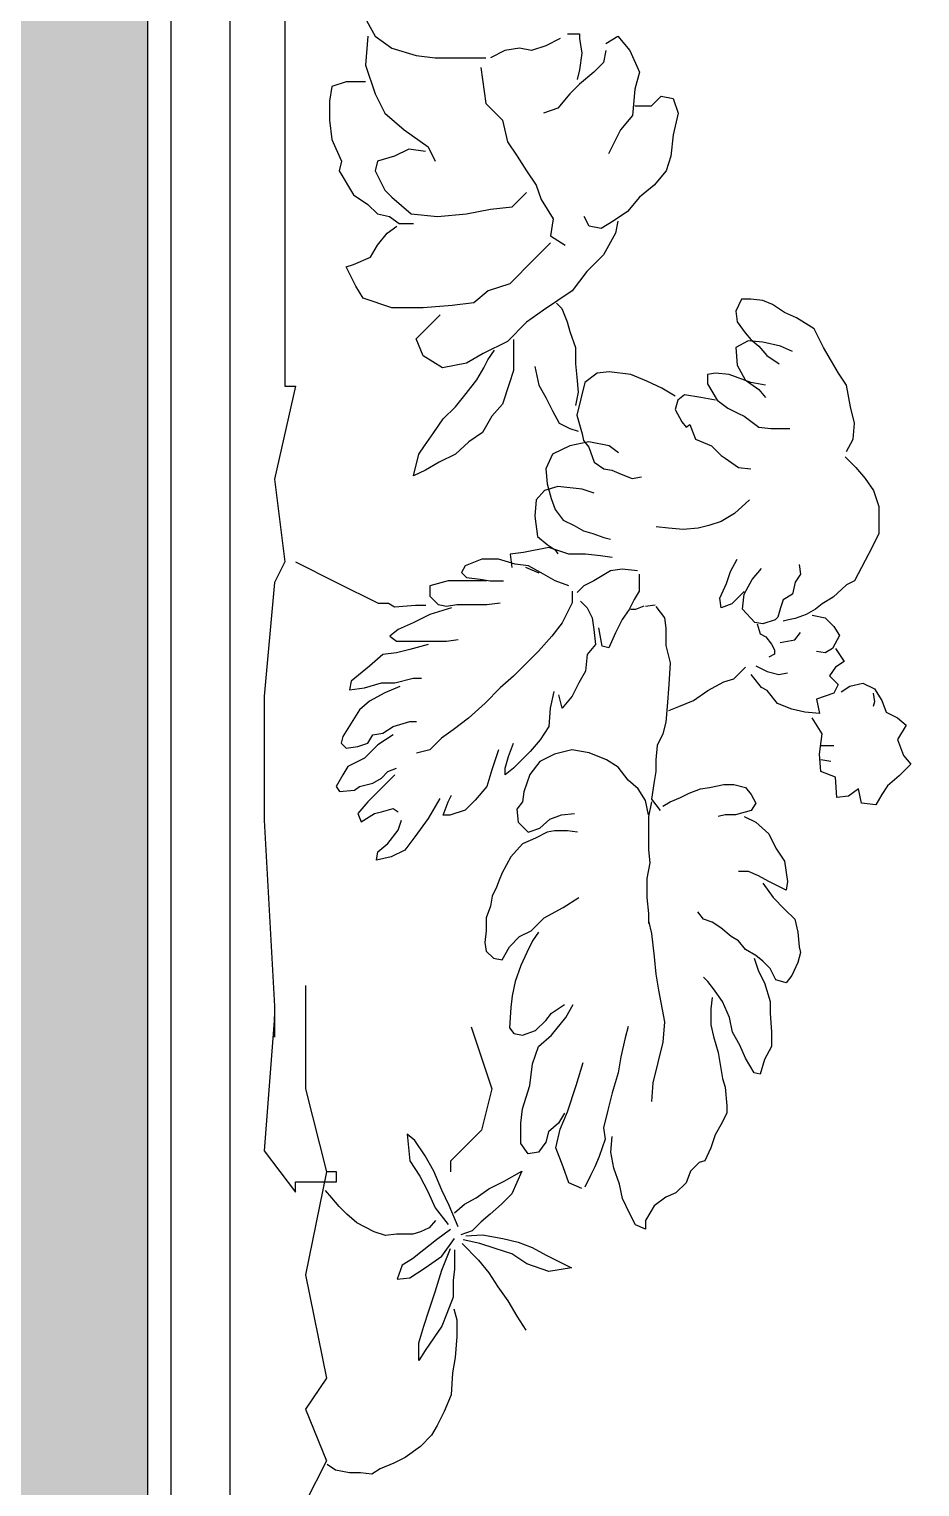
# Model space of a CAD drawing. Header units: millimetres. Extents: x 7687 to 15428, y -715 to 4028.
# Drawn here: x 9417 to 9493.3, y 2560.5 to 2685.3 of the extents above; entities that cross this region are included whole.
import ezdxf

# ---------------------------------------------------------------- set-up
doc = ezdxf.new("R2010")
doc.units = ezdxf.units.MM
doc.linetypes.add('CONTINUA', pattern=[0])
doc.layers.add('0-MOBIL', color=3, linetype='CONTINUA')

# ---------------------------------------------------------------- blocks, each defined once
blk = doc.blocks.new('fdgfff')
at = {"color": 67, "true_color": 0x727430}
for p, q in [((50512.623, 5720.7462), (50512.6298, 5720.7543)), ((50512.6298, 5720.7543), (50512.6433, 5720.7462)), ((50512.6433, 5720.7462), (50512.6582, 5720.7516)), ((50512.6582, 5720.7516), (50512.6663, 5720.7584)), ((50512.6663, 5720.7584), (50512.6771, 5720.7476)), ((50512.6176, 5720.7354), (50512.623, 5720.7462)), ((50512.6771, 5720.7476), (50512.6866, 5720.7367)), ((50512.6866, 5720.7367), (50512.6947, 5720.7313)), ((50512.3991, 5720.716), (50512.4104, 5720.7236)), ((50512.4104, 5720.7236), (50512.4255, 5720.7286)), ((50512.4255, 5720.7286), (50512.4369, 5720.7286)), ((50512.4369, 5720.7286), (50512.4507, 5720.7286)), ((50512.4507, 5720.7286), (50512.4633, 5720.7223)), ((50512.4633, 5720.7223), (50512.4759, 5720.716)), ((50512.5905, 5720.7137), (50512.5959, 5720.7245)), ((50512.5959, 5720.7245), (50512.6068, 5720.7313)), ((50512.6, 5720.7232), (50512.6081, 5720.7245)), ((50512.6068, 5720.7313), (50512.6176, 5720.7354)), ((50512.6081, 5720.7245), (50512.6122, 5720.7232)), ((50512.6947, 5720.7313), (50512.7042, 5720.7259)), ((50512.7042, 5720.7259), (50512.7028, 5720.7124)), ((50512.389, 5720.7072), (50512.3991, 5720.716)), ((50512.4759, 5720.716), (50512.4948, 5720.706)), ((50512.5932, 5720.7015), (50512.5905, 5720.7137)), ((50512.7028, 5720.7124), (50512.6893, 5720.7096)), ((50512.6893, 5720.7096), (50512.6961, 5720.7002)), ((50512.3121, 5720.6984), (50512.3008, 5720.6908)), ((50512.3323, 5720.7022), (50512.3121, 5720.6984)), ((50512.3474, 5720.706), (50512.3323, 5720.7022)), ((50512.3625, 5720.7047), (50512.3474, 5720.706)), ((50512.3739, 5720.6984), (50512.3625, 5720.7047)), ((50512.3789, 5720.6971), (50512.389, 5720.7072)), ((50512.4948, 5720.706), (50512.4986, 5720.6984)), ((50512.4986, 5720.6984), (50512.51, 5720.6858)), ((50512.558, 5720.688), (50512.5702, 5720.6961)), ((50512.5702, 5720.6961), (50512.5756, 5720.688)), ((50512.5986, 5720.6934), (50512.5932, 5720.7015)), ((50512.6961, 5720.7002), (50512.6974, 5720.6893)), ((50512.2895, 5720.6845), (50512.2769, 5720.677)), ((50512.3008, 5720.6908), (50512.2895, 5720.6845)), ((50512.51, 5720.6858), (50512.5163, 5720.6757)), ((50512.5296, 5720.6785), (50512.5377, 5720.6866)), ((50512.5377, 5720.6866), (50512.5459, 5720.692)), ((50512.5459, 5720.692), (50512.558, 5720.6853)), ((50512.558, 5720.6853), (50512.5621, 5720.6785)), ((50512.5756, 5720.688), (50512.5838, 5720.6826)), ((50512.5838, 5720.6826), (50512.5919, 5720.6907)), ((50512.5919, 5720.6907), (50512.6, 5720.6866)), ((50512.6, 5720.6866), (50512.6054, 5720.6704)), ((50512.6487, 5720.6812), (50512.6487, 5720.6866)), ((50512.6487, 5720.6744), (50512.6487, 5720.6812)), ((50512.6636, 5720.6839), (50512.6622, 5720.6744)), ((50512.6785, 5720.688), (50512.6731, 5720.6744)), ((50512.6974, 5720.6893), (50512.6785, 5720.688)), ((50512.2592, 5720.6681), (50512.2491, 5720.6517)), ((50512.2769, 5720.677), (50512.2592, 5720.6681)), ((50512.5163, 5720.6757), (50512.5213, 5720.6694)), ((50512.5213, 5720.6694), (50512.5263, 5720.6606)), ((50512.5269, 5720.6663), (50512.5296, 5720.6785)), ((50512.5621, 5720.6785), (50512.5608, 5720.6704)), ((50512.6054, 5720.6704), (50512.6189, 5720.6731)), ((50512.6189, 5720.6731), (50512.6176, 5720.6595)), ((50512.6379, 5720.6758), (50512.623, 5720.6663)), ((50512.6568, 5720.6731), (50512.6379, 5720.6758)), ((50512.6731, 5720.6744), (50512.6568, 5720.6731)), ((50512.4797, 5720.6543), (50512.4885, 5720.6555)), ((50512.4885, 5720.6555), (50512.4961, 5720.6505)), ((50512.5263, 5720.6606), (50512.5301, 5720.6505)), ((50512.5499, 5720.6501), (50512.5432, 5720.6555)), ((50512.6176, 5720.6595), (50512.6149, 5720.6474)), ((50512.8233, 5720.6528), (50512.8368, 5720.6541)), ((50512.8368, 5720.6541), (50512.8422, 5720.6555)), ((50512.8422, 5720.6555), (50512.8517, 5720.6528)), ((50512.2441, 5720.6404), (50512.2365, 5720.6291)), ((50512.2491, 5720.6517), (50512.2441, 5720.6404)), ((50512.2806, 5720.648), (50512.2756, 5720.6366)), ((50512.3525, 5720.6278), (50512.3525, 5720.6454)), ((50512.4961, 5720.6505), (50512.5074, 5720.648)), ((50512.5074, 5720.648), (50512.5125, 5720.6391)), ((50512.5301, 5720.6505), (50512.5314, 5720.6442)), ((50512.5314, 5720.6442), (50512.5326, 5720.6391)), ((50512.5526, 5720.6365), (50512.5499, 5720.6501)), ((50512.5824, 5720.6352), (50512.581, 5720.6433)), ((50512.6149, 5720.6474), (50512.6095, 5720.6338)), ((50512.7448, 5720.6325), (50512.757, 5720.6406)), ((50512.757, 5720.6406), (50512.7759, 5720.6433)), ((50512.7759, 5720.6433), (50512.784, 5720.6419)), ((50512.784, 5720.6419), (50512.7759, 5720.6257)), ((50512.7908, 5720.6298), (50512.8016, 5720.6406)), ((50512.8016, 5720.6406), (50512.8111, 5720.6501)), ((50512.8111, 5720.6501), (50512.8233, 5720.6528)), ((50512.8517, 5720.6528), (50512.8639, 5720.6474)), ((50512.8639, 5720.6474), (50512.8707, 5720.6419)), ((50512.8707, 5720.6419), (50512.8679, 5720.6325)), ((50512.2365, 5720.6291), (50512.2328, 5720.6202)), ((50512.2756, 5720.6366), (50512.2718, 5720.6202)), ((50512.2844, 5720.624), (50512.292, 5720.6354)), ((50512.3512, 5720.6164), (50512.3525, 5720.6278)), ((50512.5125, 5720.6391), (50512.52, 5720.6366)), ((50512.52, 5720.6366), (50512.5289, 5720.6341)), ((50512.5289, 5720.6341), (50512.5314, 5720.6316)), ((50512.5314, 5720.6316), (50512.5352, 5720.6202)), ((50512.5472, 5720.623), (50512.554, 5720.6284)), ((50512.554, 5720.6284), (50512.5594, 5720.6311)), ((50512.5594, 5720.6311), (50512.5635, 5720.6311)), ((50512.5635, 5720.6311), (50512.5662, 5720.6257)), ((50512.5797, 5720.6243), (50512.5824, 5720.6352)), ((50512.6095, 5720.6338), (50512.5973, 5720.6243)), ((50512.7313, 5720.6257), (50512.7448, 5720.6325)), ((50512.7773, 5720.6203), (50512.7908, 5720.6298)), ((50512.8571, 5720.627), (50512.8504, 5720.6203)), ((50512.8679, 5720.6325), (50512.8571, 5720.627)), ((50512.8707, 5720.6216), (50512.8882, 5720.627)), ((50512.8882, 5720.627), (50512.8991, 5720.627)), ((50512.8991, 5720.627), (50512.9167, 5720.6284)), ((50512.9167, 5720.6284), (50512.9302, 5720.6284)), ((50512.9302, 5720.6284), (50512.9424, 5720.6216)), ((50512.2328, 5720.6202), (50512.2315, 5720.6089)), ((50512.2693, 5720.6089), (50512.2756, 5720.6164)), ((50512.2718, 5720.6202), (50512.2706, 5720.6064)), ((50512.2756, 5720.6164), (50512.2844, 5720.624)), ((50512.3071, 5720.6038), (50512.3159, 5720.6164)), ((50512.3121, 5720.6227), (50512.3096, 5720.6089)), ((50512.3159, 5720.6164), (50512.3235, 5720.6227)), ((50512.3411, 5720.6026), (50512.3512, 5720.6164)), ((50512.4936, 5720.6101), (50512.4835, 5720.619)), ((50512.5352, 5720.6202), (50512.5339, 5720.6127)), ((50512.535, 5720.6149), (50512.5445, 5720.6176)), ((50512.5445, 5720.6176), (50512.5472, 5720.623)), ((50512.5743, 5720.6135), (50512.5797, 5720.6243)), ((50512.5946, 5720.6189), (50512.5824, 5720.6094)), ((50512.5973, 5720.6243), (50512.5946, 5720.6189)), ((50512.6947, 5720.6094), (50512.7028, 5720.6135)), ((50512.7028, 5720.6135), (50512.7096, 5720.6094)), ((50512.715, 5720.6027), (50512.7204, 5720.6135)), ((50512.7204, 5720.6135), (50512.7313, 5720.6257)), ((50512.7705, 5720.6162), (50512.7664, 5720.6067)), ((50512.7759, 5720.6257), (50512.7705, 5720.6162)), ((50512.8449, 5720.6135), (50512.8395, 5720.604)), ((50512.8504, 5720.6203), (50512.8449, 5720.6135)), ((50512.8476, 5720.6121), (50512.8598, 5720.6162)), ((50512.8598, 5720.6162), (50512.8707, 5720.6216)), ((50512.9424, 5720.6216), (50512.9559, 5720.6176)), ((50512.9559, 5720.6176), (50512.9546, 5720.6121)), ((50512.2315, 5720.6089), (50512.2315, 5720.6001)), ((50512.2315, 5720.6001), (50512.2428, 5720.595)), ((50512.2529, 5720.5963), (50512.263, 5720.6038)), ((50512.263, 5720.6038), (50512.2693, 5720.6089)), ((50512.2706, 5720.6064), (50512.2769, 5720.595)), ((50512.2932, 5720.5963), (50512.3071, 5720.6038)), ((50512.3096, 5720.6089), (50512.3021, 5720.5887)), ((50512.3386, 5720.5975), (50512.3411, 5720.6026)), ((50512.389, 5720.5975), (50512.3903, 5720.6089)), ((50512.4192, 5720.6076), (50512.4318, 5720.5938)), ((50512.5074, 5720.6026), (50512.4936, 5720.6101)), ((50512.5049, 5720.6026), (50512.5163, 5720.5912)), ((50512.5213, 5720.6013), (50512.5074, 5720.6026)), ((50512.5339, 5720.6127), (50512.5213, 5720.6013)), ((50512.5865, 5720.5932), (50512.5756, 5720.604)), ((50512.6853, 5720.5932), (50512.688, 5720.604)), ((50512.688, 5720.604), (50512.6947, 5720.6094)), ((50512.7096, 5720.6094), (50512.7137, 5720.5945)), ((50512.7664, 5720.6067), (50512.7664, 5720.5973)), ((50512.8395, 5720.604), (50512.8314, 5720.5973)), ((50512.941, 5720.604), (50512.9288, 5720.5986)), ((50512.9546, 5720.6121), (50512.941, 5720.604)), ((50512.2428, 5720.595), (50512.2529, 5720.5963)), ((50512.2769, 5720.595), (50512.2932, 5720.5963)), ((50512.3021, 5720.5887), (50512.3008, 5720.5761)), ((50512.326, 5720.5774), (50512.3336, 5720.5874)), ((50512.3336, 5720.5874), (50512.3386, 5720.5975)), ((50512.3802, 5720.5849), (50512.389, 5720.5975)), ((50512.4318, 5720.5938), (50512.4394, 5720.5811)), ((50512.486, 5720.59), (50512.4747, 5720.5963)), ((50512.4974, 5720.5862), (50512.486, 5720.59)), ((50512.5112, 5720.5799), (50512.4974, 5720.5862)), ((50512.5163, 5720.5912), (50512.52, 5720.5811)), ((50512.5892, 5720.5837), (50512.5865, 5720.5932)), ((50512.6853, 5720.5837), (50512.6853, 5720.5932)), ((50512.7137, 5720.5945), (50512.7137, 5720.5851)), ((50512.8273, 5720.5905), (50512.8192, 5720.581)), ((50512.8314, 5720.5973), (50512.8273, 5720.5905)), ((50512.9031, 5720.5891), (50512.8882, 5720.5824)), ((50512.9167, 5720.5918), (50512.9031, 5720.5891)), ((50512.9288, 5720.5986), (50512.9167, 5720.5918)), ((50512.9681, 5720.5851), (50512.9857, 5720.5864)), ((50512.9857, 5720.5864), (50512.9924, 5720.5864)), ((50512.9924, 5720.5864), (50513.0033, 5720.581)), ((50512.3008, 5720.5761), (50512.3021, 5720.5685)), ((50512.3109, 5720.5685), (50512.326, 5720.5774)), ((50512.326, 5720.5761), (50512.3235, 5720.5622)), ((50512.3625, 5720.5572), (50512.3688, 5720.5723)), ((50512.3688, 5720.5723), (50512.3777, 5720.5811)), ((50512.3777, 5720.5811), (50512.3802, 5720.5849)), ((50512.4394, 5720.5811), (50512.4432, 5720.5698)), ((50512.52, 5720.5811), (50512.5112, 5720.5799)), ((50512.5973, 5720.5688), (50512.5892, 5720.5837)), ((50512.688, 5720.5702), (50512.6853, 5720.5837)), ((50512.7137, 5720.5851), (50512.715, 5720.5783)), ((50512.8138, 5720.5729), (50512.8111, 5720.5648)), ((50512.8192, 5720.581), (50512.8138, 5720.5729)), ((50512.8761, 5720.5742), (50512.8693, 5720.5688)), ((50512.8882, 5720.5824), (50512.8761, 5720.5742)), ((50512.8842, 5720.5729), (50512.895, 5720.5715)), ((50512.9099, 5720.5715), (50512.9207, 5720.5742)), ((50512.9207, 5720.5742), (50512.9356, 5720.5783)), ((50512.9356, 5720.5783), (50512.96, 5720.5824)), ((50512.96, 5720.5824), (50512.9681, 5720.5851)), ((50513.0033, 5720.581), (50513.0127, 5720.5756)), ((50513.0127, 5720.5756), (50513.0249, 5720.5715)), ((50512.3021, 5720.5685), (50512.3109, 5720.5685)), ((50512.3235, 5720.5622), (50512.321, 5720.5471)), ((50512.4432, 5720.5698), (50512.4457, 5720.5597)), ((50512.4457, 5720.5597), (50512.447, 5720.5458)), ((50512.6068, 5720.5553), (50512.5973, 5720.5688)), ((50512.6893, 5720.562), (50512.688, 5720.5702)), ((50512.6934, 5720.5512), (50512.6893, 5720.562)), ((50512.8111, 5720.5648), (50512.8043, 5720.5593)), ((50512.8693, 5720.5688), (50512.8652, 5720.5648)), ((50512.895, 5720.5715), (50512.9099, 5720.5715)), ((50513.0249, 5720.5715), (50513.0371, 5720.5661)), ((50513.0371, 5720.5661), (50513.0385, 5720.5607)), ((50513.0385, 5720.5607), (50513.0466, 5720.5526)), ((50512.321, 5720.5471), (50512.326, 5720.5408)), ((50512.3462, 5720.5446), (50512.3512, 5720.5484)), ((50512.3487, 5720.5521), (50512.3625, 5720.5572)), ((50512.3512, 5720.5484), (50512.3487, 5720.5521)), ((50512.447, 5720.5458), (50512.4457, 5720.532)), ((50512.6122, 5720.5417), (50512.6068, 5720.5553)), ((50512.6974, 5720.5431), (50512.6934, 5720.5512)), ((50513.0466, 5720.5526), (50513.0574, 5720.5485)), ((50513.0574, 5720.5485), (50513.0669, 5720.539)), ((50512.042, 5720.5252), (50512.0442, 5720.5365)), ((50512.0442, 5720.5365), (50512.0577, 5720.541)), ((50512.0577, 5720.541), (50512.0779, 5720.5365)), ((50512.0779, 5720.5365), (50512.0981, 5720.5342)), ((50512.0981, 5720.5342), (50512.1116, 5720.5297)), ((50512.3222, 5720.5383), (50512.3147, 5720.5257)), ((50512.326, 5720.5408), (50512.3348, 5720.5383)), ((50512.3348, 5720.5383), (50512.3462, 5720.5446)), ((50512.4457, 5720.532), (50512.4444, 5720.5206)), ((50512.5553, 5720.5295), (50512.5716, 5720.5336)), ((50512.5716, 5720.5336), (50512.5919, 5720.5323)), ((50512.5919, 5720.5323), (50512.6122, 5720.5309)), ((50512.6162, 5720.5323), (50512.6122, 5720.5417)), ((50512.7015, 5720.5336), (50512.6974, 5720.5431)), ((50512.7056, 5720.5268), (50512.7015, 5720.5336)), ((50513.0669, 5720.539), (50513.0709, 5720.5295)), ((50512.051, 5720.5162), (50512.042, 5720.5252)), ((50512.1116, 5720.5297), (50512.1251, 5720.5185)), ((50512.1251, 5720.5185), (50512.1363, 5720.505)), ((50512.3147, 5720.5257), (50512.3084, 5720.5118)), ((50512.5175, 5720.5194), (50512.5188, 5720.5105)), ((50512.5188, 5720.5201), (50512.5296, 5720.5282)), ((50512.5296, 5720.5282), (50512.5391, 5720.5295)), ((50512.5391, 5720.5295), (50512.5553, 5720.5295)), ((50512.6122, 5720.5309), (50512.6271, 5720.5295)), ((50512.6271, 5720.5295), (50512.6379, 5720.5268)), ((50512.6379, 5720.5268), (50512.6487, 5720.5214)), ((50512.6487, 5720.5214), (50512.6622, 5720.5201)), ((50512.6609, 5720.5201), (50512.6731, 5720.5201)), ((50512.6731, 5720.5201), (50512.6825, 5720.5187)), ((50512.6825, 5720.5187), (50512.6988, 5720.516)), ((50512.6988, 5720.516), (50512.7096, 5720.5241)), ((50512.8246, 5720.516), (50512.8463, 5720.5187)), ((50512.8463, 5720.5187), (50512.8625, 5720.5201)), ((50512.8625, 5720.5201), (50512.8774, 5720.5228)), ((50512.8774, 5720.5228), (50512.9072, 5720.5282)), ((50512.9072, 5720.5282), (50512.9261, 5720.5268)), ((50512.9261, 5720.5268), (50512.964, 5720.5174)), ((50513.0709, 5720.5295), (50513.0791, 5720.5187)), ((50513.0791, 5720.5187), (50513.0926, 5720.5106)), ((50511.9993, 5720.496), (50512.0195, 5720.505)), ((50512.0195, 5720.505), (50512.0353, 5720.5005)), ((50512.051, 5720.5005), (50512.051, 5720.5162)), ((50512.1363, 5720.505), (50512.1498, 5720.4938)), ((50512.3084, 5720.5118), (50512.3021, 5720.4967)), ((50512.3991, 5720.4979), (50512.3978, 5720.5068)), ((50512.4887, 5720.5045), (50512.495, 5720.5045)), ((50512.495, 5720.5045), (50512.5044, 5720.5045)), ((50512.5044, 5720.5045), (50512.5122, 5720.4998)), ((50512.5184, 5720.5091), (50512.5216, 5720.5013)), ((50512.7001, 5720.5106), (50512.6893, 5720.5038)), ((50512.7137, 5720.5133), (50512.7001, 5720.5106)), ((50512.7015, 5720.516), (50512.715, 5720.5133)), ((50512.715, 5720.5133), (50512.7299, 5720.5133)), ((50512.7299, 5720.5133), (50512.7462, 5720.5133)), ((50512.7462, 5720.5133), (50512.7583, 5720.5147)), ((50512.7583, 5720.5147), (50512.7732, 5720.5119)), ((50512.7732, 5720.5119), (50512.7908, 5720.5119)), ((50512.7908, 5720.5119), (50512.8057, 5720.5133)), ((50512.8057, 5720.5133), (50512.8152, 5720.5133)), ((50512.8125, 5720.5133), (50512.8246, 5720.516)), ((50512.964, 5720.5174), (50512.9816, 5720.516)), ((50513.0926, 5720.5106), (50513.1007, 5720.5106)), ((50513.1007, 5720.5106), (50513.0967, 5720.5011)), ((50511.9858, 5720.4848), (50511.9993, 5720.496)), ((50512.0353, 5720.5005), (50512.06, 5720.4983)), ((50512.06, 5720.4983), (50512.0734, 5720.487)), ((50512.1498, 5720.4938), (50512.1588, 5720.4803)), ((50512.3021, 5720.4967), (50512.2995, 5720.4765)), ((50512.3953, 5720.4879), (50512.3991, 5720.4979)), ((50512.4856, 5720.5029), (50512.4841, 5720.4888)), ((50512.5122, 5720.4998), (50512.5216, 5720.4951)), ((50512.5216, 5720.5013), (50512.5216, 5720.4966)), ((50512.5216, 5720.4951), (50512.5309, 5720.4888)), ((50512.6812, 5720.4943), (50512.669, 5720.4849)), ((50512.6893, 5720.5038), (50512.6812, 5720.4943)), ((50512.9113, 5720.4943), (50512.9221, 5720.4916)), ((50512.9221, 5720.4916), (50512.9397, 5720.4876)), ((50513.0858, 5720.4957), (50513.0723, 5720.4889)), ((50513.0967, 5720.5011), (50513.0858, 5720.4957)), ((50511.9926, 5720.4735), (50511.9858, 5720.4848)), ((50512.0734, 5720.487), (50512.0959, 5720.4758)), ((50512.1588, 5720.4848), (50512.17, 5720.4825)), ((50512.1588, 5720.4803), (50512.1655, 5720.469)), ((50512.17, 5720.4825), (50512.1902, 5720.4713)), ((50512.3751, 5720.4853), (50512.3688, 5720.4765)), ((50512.3903, 5720.4715), (50512.3915, 5720.479)), ((50512.3915, 5720.479), (50512.3953, 5720.4879)), ((50512.4545, 5720.4715), (50512.4558, 5720.4778)), ((50512.4731, 5720.4794), (50512.4716, 5720.4685)), ((50512.4841, 5720.4888), (50512.4856, 5720.4779)), ((50512.4856, 5720.4779), (50512.495, 5720.4622)), ((50512.5309, 5720.4888), (50512.5435, 5720.4826)), ((50512.5435, 5720.4826), (50512.5575, 5720.4763)), ((50512.669, 5720.4849), (50512.6622, 5720.474)), ((50512.9397, 5720.4876), (50512.9546, 5720.4849)), ((50512.9546, 5720.4849), (50512.9735, 5720.4794)), ((50512.9735, 5720.4794), (50512.9897, 5720.4754)), ((50513.029, 5720.4781), (50513.0141, 5720.4794)), ((50513.0439, 5720.4808), (50513.029, 5720.4781)), ((50513.0588, 5720.4862), (50513.0439, 5720.4808)), ((50513.0723, 5720.4889), (50513.0588, 5720.4862)), ((50511.9993, 5720.4735), (50512.0105, 5720.4713)), ((50512.0105, 5720.4713), (50512.0195, 5720.4623)), ((50512.1655, 5720.469), (50512.1633, 5720.4578)), ((50512.1902, 5720.4713), (50512.2059, 5720.4556)), ((50512.2995, 5720.4765), (50512.3008, 5720.4652)), ((50512.3008, 5720.4652), (50512.3096, 5720.4538)), ((50512.3688, 5720.4765), (50512.3651, 5720.4576)), ((50512.384, 5720.4626), (50512.3903, 5720.4715)), ((50512.4507, 5720.4614), (50512.4545, 5720.4715)), ((50512.4716, 5720.4685), (50512.47, 5720.4544)), ((50512.556, 5720.47), (50512.5388, 5720.4669)), ((50512.5403, 5720.4622), (50512.5544, 5720.4638)), ((50512.5544, 5720.4638), (50512.5638, 5720.456)), ((50512.5575, 5720.4763), (50512.556, 5720.47)), ((50512.6622, 5720.474), (50512.6555, 5720.4578)), ((50512.9897, 5720.4754), (50513.006, 5720.4713)), ((50513.006, 5720.4713), (50513.0168, 5720.4727)), ((50513.0168, 5720.4727), (50513.033, 5720.4673)), ((50513.033, 5720.4673), (50513.0425, 5720.4632)), ((50513.0425, 5720.4632), (50513.0506, 5720.4591)), ((50511.9881, 5720.4488), (50512.0016, 5720.4511)), ((50512.0016, 5720.4511), (50512.0173, 5720.4488)), ((50512.0195, 5720.4623), (50512.0308, 5720.4488)), ((50512.1633, 5720.4578), (50512.1543, 5720.4533)), ((50512.2059, 5720.4556), (50512.2239, 5720.4421)), ((50512.3096, 5720.4538), (50512.3247, 5720.45)), ((50512.3247, 5720.45), (50512.3399, 5720.4462)), ((50512.3399, 5720.4462), (50512.3575, 5720.4513)), ((50512.3575, 5720.4513), (50512.3638, 5720.4526)), ((50512.3638, 5720.4526), (50512.3701, 5720.4576)), ((50512.3651, 5720.4576), (50512.3688, 5720.4399)), ((50512.3701, 5720.4576), (50512.384, 5720.4626)), ((50512.4092, 5720.4513), (50512.4066, 5720.4286)), ((50512.4129, 5720.4626), (50512.4092, 5720.4513)), ((50512.4432, 5720.4437), (50512.4482, 5720.4526)), ((50512.4482, 5720.4526), (50512.4507, 5720.4614)), ((50512.47, 5720.4544), (50512.47, 5720.4388)), ((50512.495, 5720.4622), (50512.4997, 5720.4528)), ((50512.4997, 5720.4528), (50512.5059, 5720.4466)), ((50512.5138, 5720.4497), (50512.52, 5720.456)), ((50512.52, 5720.456), (50512.5294, 5720.4607)), ((50512.5294, 5720.4607), (50512.5403, 5720.4622)), ((50512.5638, 5720.456), (50512.5794, 5720.4544)), ((50512.5794, 5720.4544), (50512.5903, 5720.4481)), ((50512.6555, 5720.4578), (50512.6528, 5720.4415)), ((50512.9667, 5720.4456), (50512.9451, 5720.4524)), ((50513.0506, 5720.4591), (50513.0615, 5720.4537)), ((50513.0628, 5720.451), (50513.0574, 5720.4388)), ((50511.9836, 5720.4488), (50511.9881, 5720.4488)), ((50511.9836, 5720.4376), (50511.9836, 5720.4488)), ((50512.0173, 5720.4488), (50512.0263, 5720.4466)), ((50512.0308, 5720.4488), (50512.0397, 5720.4398)), ((50512.0397, 5720.4398), (50512.0532, 5720.4286)), ((50512.2239, 5720.4421), (50512.2419, 5720.4151)), ((50512.2403, 5720.4324), (50512.2529, 5720.4374)), ((50512.2529, 5720.4374), (50512.2617, 5720.4399)), ((50512.2617, 5720.4399), (50512.2769, 5720.445)), ((50512.2769, 5720.445), (50512.292, 5720.445)), ((50512.292, 5720.445), (50512.3046, 5720.4462)), ((50512.3046, 5720.4462), (50512.3184, 5720.4475)), ((50512.3184, 5720.4475), (50512.331, 5720.445)), ((50512.3474, 5720.4299), (50512.3512, 5720.4374)), ((50512.3512, 5720.4374), (50512.3525, 5720.4399)), ((50512.3525, 5720.4399), (50512.355, 5720.4475)), ((50512.3688, 5720.4399), (50512.3764, 5720.4236)), ((50512.4381, 5720.4336), (50512.4432, 5720.4437)), ((50512.47, 5720.4388), (50512.4637, 5720.42)), ((50512.4997, 5720.4388), (50512.495, 5720.4262)), ((50512.5044, 5720.4419), (50512.5153, 5720.4419)), ((50512.5153, 5720.4419), (50512.5341, 5720.4325)), ((50512.5903, 5720.4481), (50512.6028, 5720.4419)), ((50512.6028, 5720.4419), (50512.6138, 5720.4325)), ((50512.6528, 5720.4415), (50512.6568, 5720.4253)), ((50512.7137, 5720.4321), (50512.7123, 5720.4442)), ((50512.7299, 5720.4469), (50512.7286, 5720.4375)), ((50512.7286, 5720.4375), (50512.7286, 5720.4253)), ((50512.8003, 5720.4334), (50512.7908, 5720.4483)), ((50512.9031, 5720.4361), (50512.891, 5720.4429)), ((50512.9194, 5720.4226), (50512.9031, 5720.4361)), ((50512.9911, 5720.4375), (50512.9667, 5720.4456)), ((50513.0073, 5720.4307), (50512.9911, 5720.4375)), ((50513.0574, 5720.4388), (50513.0425, 5720.4334)), ((50513.1309, 5720.4295), (50513.1369, 5720.4414)), ((50513.1369, 5720.4414), (50513.1405, 5720.42)), ((50511.9881, 5720.4308), (50511.9948, 5720.4174)), ((50512.0532, 5720.4286), (50512.0577, 5720.4151)), ((50512.1386, 5720.4129), (50512.1565, 5720.4241)), ((50512.1565, 5720.4241), (50512.1723, 5720.4218)), ((50512.1723, 5720.4218), (50512.1812, 5720.4353)), ((50512.2353, 5720.4273), (50512.2403, 5720.4324)), ((50512.3235, 5720.4173), (50512.3361, 5720.4236)), ((50512.3361, 5720.4236), (50512.3474, 5720.4299)), ((50512.3764, 5720.4236), (50512.3903, 5720.4173)), ((50512.4041, 5720.4185), (50512.418, 5720.4223)), ((50512.4066, 5720.4286), (50512.4104, 5720.416)), ((50512.418, 5720.4223), (50512.4281, 5720.4261)), ((50512.4281, 5720.4261), (50512.4381, 5720.4336)), ((50512.4608, 5720.4185), (50512.4659, 5720.4261)), ((50512.4659, 5720.4261), (50512.4696, 5720.4286)), ((50512.495, 5720.4262), (50512.4887, 5720.4153)), ((50512.5341, 5720.4325), (50512.5466, 5720.4231)), ((50512.5466, 5720.4231), (50512.5606, 5720.4106)), ((50512.5982, 5720.4247), (50512.6138, 5720.4215)), ((50512.6138, 5720.4325), (50512.6013, 5720.4294)), ((50512.6568, 5720.4253), (50512.6636, 5720.4117)), ((50512.7177, 5720.4212), (50512.7137, 5720.4321)), ((50512.7286, 5720.4253), (50512.7299, 5720.4185)), ((50512.8098, 5720.4158), (50512.8003, 5720.4334)), ((50512.8991, 5720.4226), (50512.891, 5720.4348)), ((50512.9058, 5720.4172), (50512.8991, 5720.4226)), ((50512.9302, 5720.4104), (50512.9194, 5720.4226)), ((50512.9924, 5720.4348), (50513.0019, 5720.4293)), ((50513.0019, 5720.4293), (50513.01, 5720.4199)), ((50513.0249, 5720.4266), (50513.0073, 5720.4307)), ((50513.0425, 5720.4334), (50513.0249, 5720.4266)), ((50513.125, 5720.4176), (50513.1309, 5720.4295)), ((50511.9948, 5720.4174), (50511.9993, 5720.4039)), ((50512.1251, 5720.4084), (50512.1386, 5720.4129)), ((50512.179, 5720.4218), (50512.1947, 5720.4061)), ((50512.2419, 5720.4151), (50512.2531, 5720.3994)), ((50512.2945, 5720.4072), (50512.3121, 5720.4109)), ((50512.3121, 5720.4109), (50512.3235, 5720.4173)), ((50512.3903, 5720.4173), (50512.4041, 5720.4185)), ((50512.4104, 5720.416), (50512.4192, 5720.4084)), ((50512.4344, 5720.4072), (50512.4533, 5720.4097)), ((50512.4533, 5720.4097), (50512.4608, 5720.4185)), ((50512.4637, 5720.42), (50512.4684, 5720.3965)), ((50512.4887, 5720.4153), (50512.4809, 5720.4012)), ((50512.4822, 5720.3983), (50512.4873, 5720.4109)), ((50512.5606, 5720.4106), (50512.5731, 5720.3981)), ((50512.6138, 5720.4215), (50512.631, 5720.42)), ((50512.631, 5720.42), (50512.6435, 5720.4122)), ((50512.6435, 5720.4122), (50512.6544, 5720.4028)), ((50512.6636, 5720.4117), (50512.6758, 5720.4023)), ((50512.7259, 5720.4117), (50512.7177, 5720.4212)), ((50512.7299, 5720.4009), (50512.7259, 5720.4117)), ((50512.7299, 5720.4185), (50512.7353, 5720.4077)), ((50512.8219, 5720.4036), (50512.8098, 5720.4158)), ((50512.8233, 5720.4104), (50512.8314, 5720.405)), ((50512.9153, 5720.4077), (50512.9058, 5720.4172)), ((50512.9464, 5720.405), (50512.9302, 5720.4104)), ((50513.01, 5720.4199), (50513.0195, 5720.4172)), ((50513.0195, 5720.4172), (50513.029, 5720.4104)), ((50513.029, 5720.4104), (50513.0303, 5720.4009)), ((50513.1179, 5720.4045), (50513.125, 5720.4176)), ((50513.1405, 5720.42), (50513.1333, 5720.3997)), ((50511.9993, 5720.4039), (50511.9971, 5720.3926)), ((50512.0981, 5720.3904), (50512.1116, 5720.3994)), ((50512.1116, 5720.3994), (50512.1251, 5720.4084)), ((50512.1453, 5720.3859), (50512.1318, 5720.3994)), ((50512.1947, 5720.4061), (50512.2172, 5720.3836)), ((50512.2531, 5720.3994), (50512.2711, 5720.3814)), ((50512.4192, 5720.4084), (50512.4344, 5720.4072)), ((50512.4684, 5720.3965), (50512.47, 5720.384)), ((50512.4809, 5720.4012), (50512.4794, 5720.3887)), ((50512.5731, 5720.3981), (50512.5841, 5720.3871)), ((50512.6544, 5720.4028), (50512.6622, 5720.395)), ((50512.6622, 5720.395), (50512.6701, 5720.3871)), ((50512.6758, 5720.4023), (50512.692, 5720.3968)), ((50512.692, 5720.3968), (50512.7015, 5720.3955)), ((50512.7015, 5720.3955), (50512.7083, 5720.3901)), ((50512.7204, 5720.3914), (50512.7299, 5720.4009)), ((50512.7353, 5720.4077), (50512.7407, 5720.3955)), ((50512.7407, 5720.3955), (50512.7529, 5720.3847)), ((50512.8273, 5720.3928), (50512.8219, 5720.4036)), ((50512.8314, 5720.405), (50512.8422, 5720.3996)), ((50512.8422, 5720.3996), (50512.8544, 5720.3941)), ((50512.9194, 5720.3955), (50512.9153, 5720.4077)), ((50512.918, 5720.3874), (50512.9194, 5720.3955)), ((50512.9667, 5720.4023), (50512.9464, 5720.405)), ((50512.9884, 5720.3955), (50512.9667, 5720.4023)), ((50513.0019, 5720.3941), (50512.9884, 5720.3955)), ((50513.0303, 5720.4009), (50513.0209, 5720.3941)), ((50513.0465, 5720.395), (50513.0679, 5720.3855)), ((50513.056, 5720.3783), (50513.0465, 5720.395)), ((50513.1131, 5720.3914), (50513.1179, 5720.4045)), ((50513.1333, 5720.3997), (50513.1238, 5720.3855)), ((50513.1821, 5720.3902), (50513.1952, 5720.3986)), ((50511.9971, 5720.3926), (50511.9993, 5720.3791)), ((50512.0644, 5720.3769), (50512.0847, 5720.3814)), ((50512.0847, 5720.3814), (50512.0981, 5720.3904)), ((50512.1475, 5720.3657), (50512.1453, 5720.3859)), ((50512.2172, 5720.3836), (50512.2239, 5720.3634)), ((50512.2693, 5720.387), (50512.2832, 5720.387)), ((50512.2711, 5720.3814), (50512.2823, 5720.3589)), ((50512.2832, 5720.387), (50512.2983, 5720.387)), ((50512.2983, 5720.387), (50512.3109, 5720.3832)), ((50512.3109, 5720.3832), (50512.3298, 5720.3769)), ((50512.47, 5720.384), (50512.4825, 5720.3856)), ((50512.4794, 5720.3887), (50512.4747, 5720.3731)), ((50512.5841, 5720.3871), (50512.595, 5720.3746)), ((50512.6591, 5720.3824), (50512.6466, 5720.3871)), ((50512.6701, 5720.3793), (50512.6591, 5720.3824)), ((50512.6701, 5720.3871), (50512.6763, 5720.3793)), ((50512.7083, 5720.3901), (50512.7204, 5720.3914)), ((50512.7529, 5720.3847), (50512.7678, 5720.3765)), ((50512.8368, 5720.3833), (50512.8273, 5720.3928)), ((50512.849, 5720.3765), (50512.8368, 5720.3833)), ((50512.8544, 5720.3941), (50512.8693, 5720.3887)), ((50512.8693, 5720.3887), (50512.8828, 5720.386)), ((50512.8828, 5720.386), (50512.8937, 5720.3847)), ((50512.8937, 5720.3847), (50512.9126, 5720.3833)), ((50512.9126, 5720.3833), (50512.918, 5720.3874)), ((50513.0209, 5720.3941), (50513.0019, 5720.3941)), ((50513.0679, 5720.3855), (50513.0774, 5720.3759)), ((50513.1095, 5720.3771), (50513.1131, 5720.3914)), ((50513.1238, 5720.3855), (50513.119, 5720.37)), ((50513.1547, 5720.3724), (50513.1678, 5720.3819)), ((50513.1678, 5720.3819), (50513.1821, 5720.3902)), ((50511.9993, 5720.3791), (50512.0061, 5720.3657)), ((50512.0487, 5720.3612), (50512.0644, 5720.3769)), ((50512.2882, 5720.363), (50512.2794, 5720.3693)), ((50512.3298, 5720.3769), (50512.3411, 5720.3668)), ((50512.4747, 5720.3731), (50512.4747, 5720.3574)), ((50512.495, 5720.3652), (50512.495, 5720.3778)), ((50512.5169, 5720.3621), (50512.5153, 5720.3746)), ((50512.595, 5720.3746), (50512.6091, 5720.3605)), ((50512.6529, 5720.3731), (50512.6716, 5720.3668)), ((50512.6763, 5720.3793), (50512.6701, 5720.3793)), ((50512.7678, 5720.3765), (50512.7746, 5720.3738)), ((50512.7746, 5720.3738), (50512.7813, 5720.3711)), ((50512.7813, 5720.3711), (50512.7895, 5720.3671)), ((50512.8409, 5720.3616), (50512.8476, 5720.3684)), ((50512.8476, 5720.3684), (50512.849, 5720.3765)), ((50513.0631, 5720.364), (50513.056, 5720.3783)), ((50513.0774, 5720.3759), (50513.0869, 5720.3652)), ((50513.106, 5720.3581), (50513.1095, 5720.3771)), ((50513.119, 5720.37), (50513.1143, 5720.3557)), ((50513.1416, 5720.364), (50513.1547, 5720.3724)), ((50512.0061, 5720.3432), (50512.0061, 5720.3612)), ((50512.015, 5720.3567), (50512.0487, 5720.3612)), ((50512.152, 5720.3432), (50512.1475, 5720.3657)), ((50512.2239, 5720.3634), (50512.2351, 5720.3499)), ((50512.2823, 5720.3589), (50512.2913, 5720.3432)), ((50512.2958, 5720.3593), (50512.2882, 5720.363)), ((50512.3071, 5720.353), (50512.2958, 5720.3593)), ((50512.3411, 5720.3668), (50512.3562, 5720.358)), ((50512.3562, 5720.358), (50512.3651, 5720.3454)), ((50512.4747, 5720.3574), (50512.4809, 5720.3418)), ((50512.4919, 5720.3433), (50512.4934, 5720.3559)), ((50512.4934, 5720.3559), (50512.495, 5720.3652)), ((50512.495, 5720.3621), (50512.495, 5720.3402)), ((50512.5169, 5720.359), (50512.5169, 5720.3621)), ((50512.5169, 5720.334), (50512.5169, 5720.359)), ((50512.6091, 5720.3605), (50512.6232, 5720.3449)), ((50512.6716, 5720.3668), (50512.6872, 5720.3621)), ((50512.6872, 5720.3621), (50512.6998, 5720.3512)), ((50512.7895, 5720.3671), (50512.7989, 5720.3657)), ((50512.7989, 5720.3657), (50512.8098, 5720.3616)), ((50512.8098, 5720.3616), (50512.8219, 5720.3616)), ((50512.8219, 5720.3616), (50512.8328, 5720.3603)), ((50512.8328, 5720.3603), (50512.8409, 5720.3616)), ((50512.9118, 5720.3475), (50512.9698, 5720.3668)), ((50512.9698, 5720.3668), (50513.0084, 5720.3572)), ((50513.0084, 5720.3572), (50513.0374, 5720.3282)), ((50513.0715, 5720.3521), (50513.0631, 5720.364)), ((50513.0869, 5720.3652), (50513.0941, 5720.3569)), ((50513.0941, 5720.3569), (50513.1024, 5720.3485)), ((50513.1071, 5720.3426), (50513.106, 5720.3581)), ((50513.1143, 5720.3557), (50513.1107, 5720.3402)), ((50513.1143, 5720.339), (50513.1298, 5720.3545)), ((50513.1298, 5720.3545), (50513.1416, 5720.364)), ((50512.0061, 5720.314), (50512.0061, 5720.3432)), ((50512.1543, 5720.3162), (50512.152, 5720.3432)), ((50512.2351, 5720.3499), (50512.2374, 5720.3297)), ((50512.2913, 5720.3432), (50512.2958, 5720.3207)), ((50512.3197, 5720.3429), (50512.3071, 5720.353)), ((50512.3323, 5720.3328), (50512.3197, 5720.3429)), ((50512.3651, 5720.3454), (50512.3764, 5720.3328)), ((50512.4809, 5720.3418), (50512.4872, 5720.3386)), ((50512.4872, 5720.3386), (50512.4919, 5720.3433)), ((50512.6232, 5720.3449), (50512.6341, 5720.3308)), ((50512.6998, 5720.3512), (50512.7091, 5720.3418)), ((50512.7091, 5720.3418), (50512.7138, 5720.3277)), ((50513.0774, 5720.3414), (50513.0715, 5720.3521)), ((50513.0857, 5720.3319), (50513.0774, 5720.3414)), ((50513.1024, 5720.3485), (50513.106, 5720.3378)), ((50512.2374, 5720.3297), (50512.2396, 5720.3027)), ((50512.3436, 5720.3214), (50512.3323, 5720.3328)), ((50512.3764, 5720.3328), (50512.384, 5720.3177)), ((50512.495, 5720.3402), (50512.495, 5720.3261)), ((50512.5184, 5720.3246), (50512.5169, 5720.334)), ((50512.52, 5720.3293), (50512.5263, 5720.3089)), ((50512.5513, 5720.3246), (50512.5497, 5720.3355)), ((50512.6341, 5720.3308), (50512.6419, 5720.3199)), ((50512.7013, 5720.3261), (50512.6951, 5720.3293)), ((50512.7138, 5720.3277), (50512.7138, 5720.3214)), ((50513.0374, 5720.3282), (50513.0471, 5720.3282)), ((50513.0786, 5720.3271), (50513.0643, 5720.32)), ((50513.0988, 5720.3354), (50513.0786, 5720.3271)), ((50513.1012, 5720.3283), (50513.1107, 5720.3152)), ((50513.1262, 5720.32), (50513.1095, 5720.3319)), ((50513.1393, 5720.32), (50513.119, 5720.3283)), ((50513.1202, 5720.3319), (50513.1381, 5720.3319)), ((50513.1381, 5720.3319), (50513.1488, 5720.3307)), ((50513.1488, 5720.3307), (50513.1643, 5720.3307)), ((50513.1643, 5720.3307), (50513.1797, 5720.3247)), ((50513.1752, 5720.3314), (50513.1856, 5720.334)), ((50513.1856, 5720.334), (50513.2012, 5720.334)), ((50513.2012, 5720.334), (50513.2207, 5720.3327)), ((50513.2207, 5720.3327), (50513.235, 5720.3301)), ((50513.235, 5720.3301), (50513.2558, 5720.3287)), ((50513.2558, 5720.3287), (50513.2714, 5720.3222)), ((50512.0038, 5720.296), (50512.0061, 5720.314)), ((50512.0892, 5720.3072), (50512.1026, 5720.314)), ((50512.152, 5720.2915), (50512.1543, 5720.3162)), ((50512.2576, 5720.3072), (50512.2464, 5720.3185)), ((50512.2958, 5720.3207), (50512.2845, 5720.3027)), ((50512.3562, 5720.3126), (50512.3436, 5720.3214)), ((50512.384, 5720.3177), (50512.3915, 5720.305)), ((50512.495, 5720.3261), (50512.4997, 5720.3089)), ((50512.5091, 5720.3089), (50512.5169, 5720.3167)), ((50512.5169, 5720.3167), (50512.5184, 5720.3246)), ((50512.5513, 5720.3105), (50512.5513, 5720.3246)), ((50512.6419, 5720.3199), (50512.6529, 5720.3089)), ((50512.6982, 5720.3183), (50512.7169, 5720.3074)), ((50512.7138, 5720.3214), (50512.7013, 5720.3261)), ((50513.0643, 5720.32), (50513.0465, 5720.3128)), ((50513.0655, 5720.3069), (50513.081, 5720.314)), ((50513.081, 5720.314), (50513.0964, 5720.3259)), ((50513.0927, 5720.3141), (50513.0997, 5720.3083)), ((50513.1107, 5720.3152), (50513.1202, 5720.3033)), ((50513.1369, 5720.3045), (50513.1262, 5720.32)), ((50513.1595, 5720.314), (50513.1393, 5720.32)), ((50513.1773, 5720.3081), (50513.1595, 5720.314)), ((50513.1797, 5720.3247), (50513.1916, 5720.32)), ((50513.1916, 5720.32), (50513.2023, 5720.3128)), ((50513.2714, 5720.3222), (50513.2844, 5720.3157)), ((50513.2844, 5720.3157), (50513.2935, 5720.3105)), ((50512.0734, 5720.2848), (50512.0892, 5720.3072)), ((50512.0936, 5720.305), (50512.0914, 5720.2892)), ((50512.2396, 5720.3027), (50512.2396, 5720.2735)), ((50512.2688, 5720.296), (50512.2576, 5720.3072)), ((50512.2845, 5720.3027), (50512.2688, 5720.296)), ((50512.3688, 5720.3038), (50512.3562, 5720.3126)), ((50512.3764, 5720.2987), (50512.3688, 5720.3038)), ((50512.3915, 5720.305), (50512.3966, 5720.2937)), ((50512.4997, 5720.3089), (50512.5044, 5720.3089)), ((50512.5044, 5720.3089), (50512.5091, 5720.3089)), ((50512.5177, 5720.2954), (50512.5177, 5720.3052)), ((50512.5263, 5720.3089), (50512.5341, 5720.2933)), ((50512.5513, 5720.2964), (50512.5513, 5720.3105)), ((50512.5544, 5720.3074), (50512.5591, 5720.2902)), ((50512.5857, 5720.2933), (50512.5857, 5720.3011)), ((50512.6529, 5720.3089), (50512.656, 5720.2964)), ((50512.7169, 5720.3074), (50512.7341, 5720.2948)), ((50513.0322, 5720.3045), (50513.0179, 5720.295)), ((50513.0465, 5720.3128), (50513.0322, 5720.3045)), ((50513.037, 5720.2902), (50513.0512, 5720.2997)), ((50513.0512, 5720.2997), (50513.0655, 5720.3069)), ((50513.0997, 5720.3083), (50513.1032, 5720.3001)), ((50513.1032, 5720.3001), (50513.1055, 5720.2931)), ((50513.1202, 5720.3033), (50513.1286, 5720.2926)), ((50513.1464, 5720.2902), (50513.1369, 5720.3045)), ((50513.1916, 5720.3033), (50513.1773, 5720.3081)), ((50513.2071, 5720.2985), (50513.1916, 5720.3033)), ((50513.2023, 5720.3128), (50513.2142, 5720.3045)), ((50513.2142, 5720.3045), (50513.2237, 5720.2985)), ((50513.2935, 5720.3105), (50513.3039, 5720.3001)), ((50513.3039, 5720.3001), (50513.3143, 5720.2858)), ((50511.9971, 5720.2735), (50512.0038, 5720.296)), ((50512.0914, 5720.2892), (50512.0981, 5720.2758)), ((50512.1363, 5720.2735), (50512.152, 5720.2915)), ((50512.161, 5720.2803), (50512.161, 5720.2937)), ((50512.3966, 5720.2937), (50512.3764, 5720.2987)), ((50512.5193, 5720.2758), (50512.5177, 5720.2954)), ((50512.5341, 5720.2933), (50512.5403, 5720.2792)), ((50512.5513, 5720.2776), (50512.5513, 5720.2964)), ((50512.5591, 5720.2902), (50512.5622, 5720.2776)), ((50512.5903, 5720.2761), (50512.5857, 5720.2933)), ((50512.6263, 5720.2902), (50512.6263, 5720.2964)), ((50512.631, 5720.2745), (50512.6263, 5720.2902)), ((50512.7341, 5720.2948), (50512.7466, 5720.2855)), ((50513.0179, 5720.295), (50513.012, 5720.2878)), ((50513.012, 5720.2878), (50513.037, 5720.2902)), ((50513.1055, 5720.2931), (50513.1055, 5720.2873)), ((50513.1055, 5720.2873), (50513.1055, 5720.2779)), ((50513.1286, 5720.2926), (50513.1345, 5720.2831)), ((50513.1476, 5720.2783), (50513.1464, 5720.2902)), ((50513.2237, 5720.2985), (50513.2071, 5720.2985)), ((50511.9858, 5720.2578), (50511.9971, 5720.2735)), ((50512.0577, 5720.2668), (50512.0734, 5720.2848)), ((50512.0981, 5720.2758), (50512.1026, 5720.26)), ((50512.1296, 5720.2668), (50512.1363, 5720.2735)), ((50512.1543, 5720.2713), (50512.161, 5720.2803)), ((50512.17, 5720.269), (50512.1633, 5720.278)), ((50512.2396, 5720.2735), (50512.2306, 5720.2465)), ((50512.5158, 5720.2702), (50512.5193, 5720.2758)), ((50512.5403, 5720.2792), (50512.5466, 5720.2714)), ((50512.5466, 5720.2714), (50512.5513, 5720.2776)), ((50512.5622, 5720.2776), (50512.5638, 5720.2651)), ((50512.5903, 5720.2636), (50512.5903, 5720.2761)), ((50512.5935, 5720.2808), (50512.5997, 5720.2667)), ((50512.6372, 5720.2651), (50512.631, 5720.2745)), ((50512.6388, 5720.2745), (50512.6482, 5720.2604)), ((50512.6732, 5720.2698), (50512.6701, 5720.2776)), ((50512.6763, 5720.2761), (50512.6904, 5720.262)), ((50512.7076, 5720.2745), (50512.7107, 5720.2792)), ((50512.7107, 5720.2636), (50512.7076, 5720.2745)), ((50512.7279, 5720.2792), (50512.7185, 5720.2823)), ((50512.7404, 5720.2698), (50512.7279, 5720.2792)), ((50512.7466, 5720.2855), (50512.7529, 5720.2729)), ((50512.7529, 5720.2729), (50512.756, 5720.2589)), ((50513.1055, 5720.2779), (50513.1067, 5720.2674)), ((50513.1345, 5720.2831), (50513.1476, 5720.2783)), ((50513.3143, 5720.2858), (50513.3195, 5720.2754)), ((50513.3195, 5720.2754), (50513.3247, 5720.2624)), ((50512.0397, 5720.2578), (50512.0577, 5720.2668)), ((50512.1026, 5720.26), (50512.1116, 5720.2578)), ((50512.1116, 5720.2578), (50512.1296, 5720.2668)), ((50512.1431, 5720.251), (50512.152, 5720.26)), ((50512.152, 5720.26), (50512.1543, 5720.2713)), ((50512.1812, 5720.26), (50512.17, 5720.269)), ((50512.1925, 5720.2533), (50512.1812, 5720.26)), ((50512.4965, 5720.2218), (50512.5158, 5720.2605)), ((50512.5158, 5720.2605), (50512.5158, 5720.2702)), ((50512.5638, 5720.2651), (50512.5747, 5720.2526)), ((50512.595, 5720.2479), (50512.5903, 5720.2636)), ((50512.5997, 5720.2667), (50512.6075, 5720.2526)), ((50512.6388, 5720.2557), (50512.6372, 5720.2651)), ((50512.6482, 5720.2604), (50512.6607, 5720.2479)), ((50512.6794, 5720.2636), (50512.6732, 5720.2698)), ((50512.6841, 5720.2557), (50512.6794, 5720.2636)), ((50512.6904, 5720.262), (50512.7013, 5720.251)), ((50512.7123, 5720.2573), (50512.7107, 5720.2636)), ((50512.7482, 5720.2604), (50512.7404, 5720.2698)), ((50512.756, 5720.2589), (50512.7482, 5720.2604)), ((50513.1067, 5720.2674), (50513.1032, 5720.2569)), ((50513.3247, 5720.2624), (50513.3299, 5720.2546)), ((50511.9656, 5720.2465), (50511.9858, 5720.2578)), ((50511.9858, 5720.251), (50512.0128, 5720.2488)), ((50512.0128, 5720.2488), (50512.0397, 5720.2578)), ((50512.0285, 5720.2488), (50512.0285, 5720.2308)), ((50512.1341, 5720.2376), (50512.1431, 5720.251)), ((50512.1992, 5720.2376), (50512.1925, 5720.2533)), ((50512.2306, 5720.2465), (50512.2194, 5720.2398)), ((50512.5747, 5720.2526), (50512.5888, 5720.2354)), ((50512.5966, 5720.2338), (50512.595, 5720.2479)), ((50512.6075, 5720.2526), (50512.6153, 5720.2432)), ((50512.6466, 5720.251), (50512.6388, 5720.2557)), ((50512.6497, 5720.2417), (50512.6466, 5720.251)), ((50512.6607, 5720.2479), (50512.6685, 5720.2323)), ((50512.6872, 5720.2432), (50512.6841, 5720.2557)), ((50512.7013, 5720.251), (50512.7123, 5720.2417)), ((50512.7201, 5720.2448), (50512.7123, 5720.2573)), ((50513.1032, 5720.2569), (50513.095, 5720.2406)), ((50513.3299, 5720.2546), (50513.3286, 5720.2442)), ((50512.1116, 5720.2241), (50512.1341, 5720.2376)), ((50512.2014, 5720.2308), (50512.1992, 5720.2376)), ((50512.2194, 5720.2398), (50512.2014, 5720.2308)), ((50512.5888, 5720.2354), (50512.5966, 5720.2338)), ((50512.6153, 5720.2432), (50512.6279, 5720.2354)), ((50512.6279, 5720.2354), (50512.6404, 5720.2276)), ((50512.6513, 5720.2307), (50512.6497, 5720.2417)), ((50512.6685, 5720.2323), (50512.6763, 5720.2276)), ((50512.6904, 5720.2385), (50512.6872, 5720.2432)), ((50512.6919, 5720.2245), (50512.6904, 5720.2385)), ((50512.7123, 5720.2417), (50512.7201, 5720.2448)), ((50513.095, 5720.2406), (50513.0868, 5720.2312)), ((50513.3286, 5720.2338), (50513.326, 5720.2207)), ((50513.3286, 5720.2442), (50513.3286, 5720.2338)), ((50512.0285, 5720.2308), (50512.033, 5720.2173)), ((50512.0824, 5720.2173), (50512.1026, 5720.2263)), ((50512.1026, 5720.2263), (50512.1116, 5720.2241)), ((50512.4772, 5720.1832), (50512.4965, 5720.2218)), ((50512.6404, 5720.2276), (50512.6466, 5720.226)), ((50512.6466, 5720.226), (50512.6513, 5720.2307)), ((50512.6763, 5720.2276), (50512.6872, 5720.2213)), ((50512.6872, 5720.2213), (50512.6919, 5720.2245)), ((50513.0471, 5720.2218), (50513.0471, 5720.2122)), ((50513.0567, 5720.2218), (50513.0471, 5720.2218)), ((50513.0567, 5720.1832), (50513.0567, 5720.2218)), ((50513.0798, 5720.2242), (50513.0717, 5720.2172)), ((50513.0868, 5720.2312), (50513.0798, 5720.2242)), ((50513.326, 5720.2207), (50513.3208, 5720.2129)), ((50512.033, 5720.2173), (50512.0465, 5720.2151)), ((50512.0465, 5720.2151), (50512.0644, 5720.2151)), ((50512.0644, 5720.2151), (50512.0824, 5720.2173)), ((50512.9698, 5720.1928), (50513.0471, 5720.2122)), ((50513.0471, 5720.2122), (50513.1436, 5720.1928)), ((50513.0717, 5720.2172), (50513.0647, 5720.2114)), ((50513.1436, 5720.1928), (50513.2402, 5720.2122)), ((50513.2402, 5720.2122), (50513.2692, 5720.1928)), ((50513.2692, 5720.1928), (50513.3175, 5720.2122)), ((50513.3175, 5720.2122), (50513.3561, 5720.1928)), ((50512.8732, 5720.1928), (50512.9698, 5720.1928)), ((50513.2692, 5720.1928), (50513.2692, 5720.1928)), ((50512.313, 5720.1832), (50512.3999, 5720.1638)), ((50512.313, 5720.1735), (50512.313, 5720.1832)), ((50513.0277, 5720.1542), (50513.0664, 5720.1832)), ((50513.0664, 5720.1832), (50513.0567, 5720.1832)), ((50511.9363, 5720.1735), (50512.0425, 5720.1735)), ((50512.0425, 5720.1735), (50512.1005, 5720.1735)), ((50512.1005, 5720.1735), (50512.2067, 5720.1735)), ((50512.2067, 5720.1735), (50512.313, 5720.1735)), ((50512.3999, 5720.1638), (50512.4772, 5720.1735)), ((50512.4772, 5720.1735), (50512.4965, 5720.1638)), ((50512.4965, 5720.1638), (50512.6027, 5720.1542)), ((50512.7186, 5720.1542), (50512.8925, 5720.1638)), ((50512.8925, 5720.1638), (50512.9215, 5720.1638)), ((50512.9022, 5720.1638), (50513.0277, 5720.1542)), ((50512.9215, 5720.1638), (50512.9022, 5720.1638)), ((50512.6027, 5720.1542), (50512.6607, 5720.1542)), ((50512.6607, 5720.1542), (50512.7186, 5720.1542))]:
    blk.add_line(p, q, dxfattribs=at)

msp = doc.modelspace()

# ---------------------------------------------------------------- hatches: boundary and pattern name
at = {"true_color": 0xcd2027}
h = msp.add_hatch(color=242, dxfattribs=at)
h.dxf.hatch_style = 1
h.paths.add_polyline_path([(9498.39, 3787.78), (9919.45, 3787.78), (10041.95, 3787.78), (10041.58, 3757.38), (10323.48, 3753.94), (10323.48, 3237.21), (10312.98, 3237.21), (10312.98, 3206.31), (10273.73, 3206.31), (10273.73, 2599.74), (10229.17, 2600.13), (10229.17, 2546.14), (10273.73, 2546.14), (10273.73, 2157.73), (10225.31, 2157.76), (10224.84, 2104.15), (10273.73, 2103.73), (10273.73, 1976.72), (9427.2, 1976.72), (9427.2, 2043.9), (9412.2, 2043.9), (9411.61, 1976.73), (9200.2, 1976.72), (9200.2, 2030.72), (9150.2, 2030.72), (9150.2, 2534.31), (9205.65, 2534.31), (9205.6, 2562.87), (9412.2, 2561.07), (9412.2, 2123.9), (9427.2, 2123.9), (9427.2, 2857.4), (9412.2, 2857.4), (9412.2, 2788.58), (9374.41, 2788.58), (9374.41, 2773.58), (9412.2, 2773.58), (9412.2, 2588.58), (9291.05, 2588.58), (9291.05, 2773.58), (9294.41, 2773.58), (9294.41, 2788.58), (9273.05, 2788.58), (9273.05, 2773.58), (9276.05, 2773.58), (9276.05, 2587.82), (9150.2, 2587.82), (9150.2, 2773.58), (9194.55, 2773.58), (9194.55, 2788.58), (9193.05, 2788.58), (9150.2, 2788.58), (9150.2, 2947.06), (9412.2, 2947.06), (9412.2, 2937.4), (9427.2, 2937.4), (9427.2, 3212.81), (9092.54, 3212.81), (9092.54, 3197.81), (9412.2, 3197.81), (9412.2, 2962.06), (9150.2, 2962.06), (9150.2, 3079.81), (9008.2, 3079.81), (9008.2, 3202.81), (9011.79, 3202.81), (9011.79, 3212.81), (9008.2, 3212.81), (9008.2, 3258.81), (8954.2, 3258.81), (8954.2, 3212.81), (8981.2, 3212.81), (8981.2, 3022.81), (8811.2, 3022.81), (8811.2, 3212.81), (8791.2, 3212.81), (8791.2, 3042.81), (8381.2, 3042.81), (8381.2, 3212.81), (8375.2, 3212.81), (8375.2, 3036.81), (8338.2, 3036.81), (8338.2, 3049.31), (8265.7, 3049.31), (8265.7, 3029.31), (8158.7, 3029.31), (8158.7, 3009.31), (9130.2, 3009.31), (9130.2, 1956.72), (10293.73, 1956.72), (10293.73, 3195.96), (10323.48, 3195.96), (10343.48, 3195.96), (10343.48, 3805.34), (8003.59, 3805.34), (8003.59, 3762.68), (9498.39, 3762.68)])

# ---------------------------------------------------------------- linework, layer by layer
at = {"color": 242, "true_color": 0xcd2027}
msp.add_lwpolyline([(9412.2, 2123.9), (9427.2, 2123.9), (9427.2, 2857.4), (9412.2, 2857.4)], dxfattribs=at)
at = {"layer": '0-MOBIL'}
msp.add_lwpolyline([(9429.2, 2844.4), (9434.2, 2844.4), (9434.2, 2144.4), (9429.2, 2144.4)], close=True, dxfattribs=at)

# ---------------------------------------------------------------- block references
at = {"layer": '0-MOBIL', "xscale": 91.63154186879913, "yscale": 91.63154186879913, "zscale": 91.63154186879913, "rotation": 270}
msp.add_blockref('fdgfff', (-514709.38, 4631175.86), dxfattribs=at)

doc.saveas('drawing.dxf')
